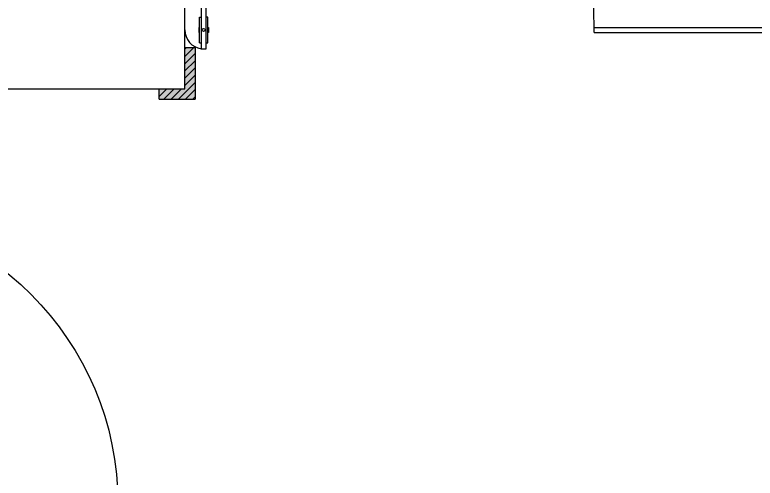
# Model space of a CAD drawing. Header units: millimetres. Extents: x 1573 to 2177, y 1587 to 1932.
# Drawn here: x 1897.918 to 1900.088, y 1902.416 to 1903.774 of the extents above; entities that cross this region are included whole.
import ezdxf

# ---------------------------------------------------------------- set-up
doc = ezdxf.new("R2010")
doc.units = ezdxf.units.MM
doc.header["$LTSCALE"] = 0.03
doc.layers.add('-HIDRO', color=8, linetype='Continuous')
doc.layers.add('A-PEN-C', color=4, linetype='Continuous')

msp = doc.modelspace()

# ---------------------------------------------------------------- hatches: boundary and pattern name
at = {"layer": '-HIDRO'}
h = msp.add_hatch(color=256, dxfattribs=at)
h.dxf.hatch_style = 1
h.paths.add_polyline_path([(1898.4464, 1903.5276), (1898.4164, 1903.5572), (1898.4164, 1903.6772), (1898.4464, 1903.6772)])
h.paths.add_polyline_path([(1898.4464, 1903.5272), (1898.3414, 1903.5272), (1898.3414, 1903.5572), (1898.4164, 1903.5572)])

# ---------------------------------------------------------------- linework, layer by layer
for p, q in [((1898.4164, 1903.5572), (1898.4164, 1904.9818)), ((1898.4598, 1903.6922), (1898.4598, 1903.7672)), ((1898.4598, 1903.7672), (1898.4643, 1903.7672)), ((1898.4838, 1903.7672), (1898.4793, 1903.7672)), ((1898.4838, 1903.6922), (1898.4838, 1903.7672)), ((1899.616, 1903.7222), (1899.616, 1903.7372)), ((1899.616, 1903.7372), (1900.2158, 1903.7372)), ((1899.616, 1903.7222), (1900.2158, 1903.7222)), ((1898.4598, 1903.6922), (1898.4643, 1903.6922)), ((1898.4793, 1903.6922), (1898.4838, 1903.6922)), ((1898.4164, 1903.6733), (1898.4203, 1903.6772)), ((1898.4164, 1903.6521), (1898.4415, 1903.6772)), ((1898.4464, 1903.6772), (1898.4164, 1903.6772)), ((1898.4464, 1903.6772), (1898.4464, 1903.5272)), ((1898.4164, 1903.6308), (1898.4464, 1903.6608)), ((1898.4164, 1903.6096), (1898.4464, 1903.6396)), ((1898.4164, 1903.5884), (1898.4464, 1903.6184)), ((1898.4164, 1903.5672), (1898.4464, 1903.5972)), ((1898.3976, 1903.5272), (1898.4464, 1903.576)), ((1895.9422, 1903.5572), (1898.4164, 1903.5572)), ((1898.3414, 1903.5559), (1898.3428, 1903.5572)), ((1898.3414, 1903.5347), (1898.364, 1903.5572)), ((1898.3414, 1903.5272), (1898.3414, 1903.5572)), ((1898.3552, 1903.5272), (1898.3852, 1903.5572)), ((1898.3764, 1903.5272), (1898.4064, 1903.5572)), ((1898.4188, 1903.5272), (1898.4464, 1903.5548)), ((1898.44, 1903.5272), (1898.4464, 1903.5336)), ((1898.3414, 1903.5272), (1898.4464, 1903.5272))]:
    msp.add_line(p, q, dxfattribs=at)
for points in [[(1898.464, 1904.8741), (1898.4643, 1903.6745), (1898.4793, 1903.6745), (1898.479, 1904.8741)], [(1898.4579, 1903.7224), (1898.4598, 1903.7224), (1898.4598, 1903.7369), (1898.4579, 1903.7369)], [(1898.4857, 1903.7224), (1898.4838, 1903.7224), (1898.4838, 1903.7369), (1898.4857, 1903.7369)]]:
    msp.add_lwpolyline(points, close=True, dxfattribs=at)
msp.add_circle((1898.4715, 1903.7297), 0.00441, dxfattribs=at)
for centre, radius, start, end in [((1898.4715, 1903.7297), 1.1445, 0.0009, 89.6225), ((1898.4727, 1903.7302), 0.0563, 180.5356, 261.4167)]:
    msp.add_arc(centre, radius, start, end, dxfattribs=at)
at = {"layer": 'A-PEN-C'}
msp.add_circle((1897.3504, 1902.3389), 0.8703, dxfattribs=at)

doc.saveas('drawing.dxf')
